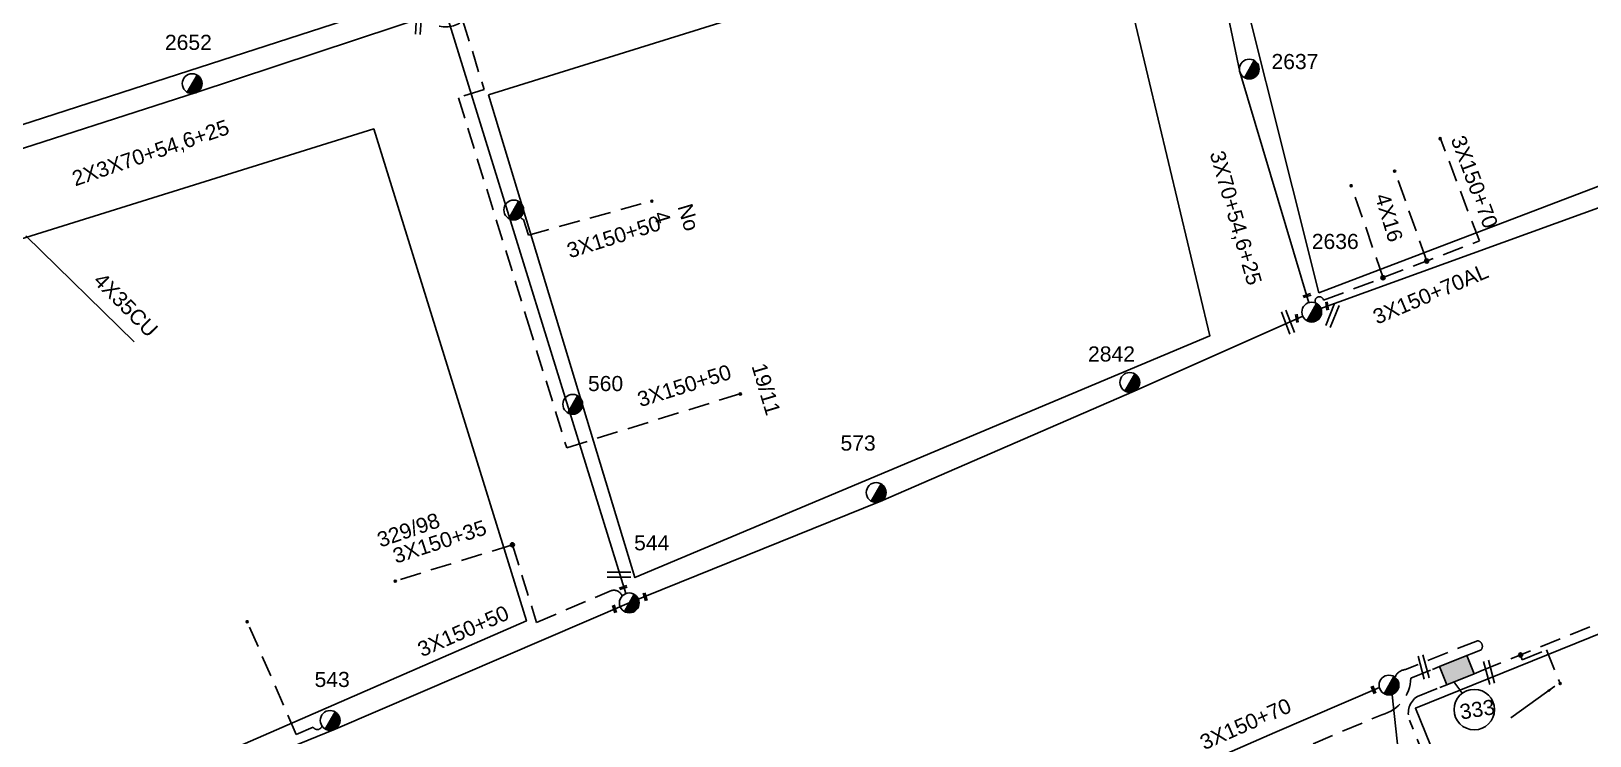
# Model space of a CAD drawing. Header units: millimetres. Extents: x 771 to 3391, y 686 to 1835.
# Drawn here: x 2303.4 to 2489.1, y 1427.2 to 1511.2 of the extents above; entities that cross this region are included whole.
import ezdxf

# ---------------------------------------------------------------- set-up
doc = ezdxf.new("R2010")
doc.units = ezdxf.units.MM
doc.linetypes.add('DASHED', pattern=[19.05, 12.7, -6.35])
for name, color, linetype in [('Link Box 4 Διευθύνσεων', 7, 'Continuous'), ('Άγνωστα', 7, 'Continuous'), ('Γυμνά εναέρια ΧΤ (3Φ)   4x35CU', 7, 'Continuous'), ('Γυμνά εναέρια ΧΤ και ΦΟΠ (3Φ)   4x50+16AL', 7, 'Continuous'), ('Εναέρια παροχή ΧΤ 4x16', 7, 'SYN_LINE'), ('Επιγραφές - Σχήματα', 7, 'Continuous'), ('Καλώδια ΧΤ   3x150+50CU', 7, 'DASHED'), ('Καλώδια ΧΤ   3x150+70AL', 7, 'DASHED'), ('Μηχανική τομή', 7, 'Continuous'), ('Στύλος ΦΜ', 7, 'Continuous'), ('Στύλος ΦΜ @ 1', 7, 'Continuous'), ('Συνδέσεις', 7, 'Continuous'), ('Συνεστραμμένα ΧΤ   3x70+54.6+25 AL', 7, 'SYN_LINE'), ('Συνεστραμμένα ΧΤ   4x120+25 AL', 7, 'SYN_LINE'), ('Τομή', 7, 'Continuous'), ('Υπόβαθρο ΔΕΗ', 7, 'Continuous'), ('Υπόγεια καλώδια Παροχών ΧΤ   4x16AL', 7, 'DASHED')]:
    doc.layers.add(name, color=color, linetype=linetype)
doc.styles.get("Standard").update_dxf_attribs({"font": 'ARIAL.TTF'})
doc.linetypes.add('SYN_LINE', pattern='A,0.5,-0.0001,["/\\/\\/\\/",Standard,S=0.1,R=0,X=0,Y=-0.05],-0.25', length=0.7501)
doc.dimstyles.new('ISO-25', dxfattribs={"dimtxt": 2.5, "dimasz": 2.5, "dimexe": 1.25, "dimexo": 0.625, "dimtad": 1, "dimtxsty": 'Standard', "dimcen": 2.5, "dimadec": 0, "dimazin": 0, "dimtfac": 1, "dimtmove": 0, "dimatfit": 3, "dimfxl": 1, "dimarcsym": 0})

# ---------------------------------------------------------------- blocks, each defined once
blk = doc.blocks.new('LINK BOX 4 ΑΝΑΧΩΡΗΣΕΩΝ')
at = {"layer": 'Link Box 4 Διευθύνσεων', "ltscale": 40}
blk.add_hatch(color=256, dxfattribs=at).paths.add_polyline_path([(-3.54, 0), (-3.54, -4.67), (3.54, -4.67), (3.54, 0)])
for p, q in [((-3.54, 0), (-5.33, 0)), ((5.33, 0), (3.54, 0)), ((-3.54, -4.67), (-5.33, -4.67)), ((5.33, -4.67), (3.54, -4.67))]:
    blk.add_line(p, q, dxfattribs=at)
blk.add_lwpolyline([(-3.54, -4.67), (-3.54, 0), (3.54, 0), (3.54, -4.67)], close=True, dxfattribs=at)
blk = doc.blocks.new('ΥΠΑΡΧΩΝ ΤΣΙΜΕΝΤΕΝΙΟΣ ΣΤΥΛΟΣ')
at = {"layer": 'Στύλος ΦΜ'}
blk.add_hatch(color=7, dxfattribs=at).paths.add_polyline_path([(-1.29, -2.28, 0.574793), (2.62, 0, 0.268822), (1.3, 2.27)])
at = {"layer": 'Στύλος ΦΜ', "color": 7}
blk.add_line((-1.29, -2.28), (1.3, 2.27), dxfattribs=at)
blk.add_circle((0, 0), 2.62, dxfattribs=at)
at = {"layer": 'Στύλος ΦΜ', "flags": 4}
for tag, p in [('ΑΡΙΘΜΟΣ', (-4.68, 8.05)), ('ΤΥΠΟΣ', (-4.91, 3.03))]:
    blk.add_attdef(tag, p, '', height=4, dxfattribs=at)
blk = doc.blocks.new('ΜΗΧΑΝΙΚΗ ΤΟΜΗ')
at = {"layer": 'Μηχανική τομή', "ltscale": 40}
for p, q in [((-1.89, 0.78), (1.89, 0.78)), ((1.89, 0), (-1.89, 0))]:
    blk.add_line(p, q, dxfattribs=at)
blk = doc.blocks.new('ΤΟΜΗ')
at = {"layer": 'Τομή', "ltscale": 40}
for p, q in [((-5.68, 0), (5.68, 0)), ((5.68, -2.33), (-5.68, -2.33))]:
    blk.add_line(p, q, dxfattribs=at)
blk = doc.blocks.new('_ΣΥΝΔΕΣΗ')
at = {"layer": 'Συνδέσεις', "linetype": 'SYN_LINE', "ltscale": 40}
blk.add_hatch(color=256, dxfattribs=at).paths.add_polyline_path([(0.5, -0.01, 1), (-0.5, -0.01, 1)])
at = {"layer": 'Συνδέσεις'}
blk.add_circle((0, -0.01), 0.5, dxfattribs=at)

msp = doc.modelspace()

# ---------------------------------------------------------------- linework, layer by layer
at = {"layer": 'Άγνωστα', "color": 85, "linetype": 'DASHED', "ltscale": 0.2}
msp.add_lwpolyline([(2469.70526, 1483.79046), (2465.95005, 1494.39014)], dxfattribs=at)
at = {"layer": 'Άγνωστα', "color": 62, "linetype": 'DASHED', "ltscale": 0.2}
msp.add_lwpolyline([(2360.72151, 1449.98856), (2346.8008, 1445.66791)], dxfattribs=at)
msp.add_lwpolyline([(2338.0266, 1428.38369, -0.656963491), (2336.98345, 1428.24959), (2334.96609, 1427.37079), (2329.10997, 1440.81405)], format="xyb", dxfattribs=at)
at = {"layer": 'Άγνωστα', "color": 85}
for points in [[(2395.35507, 1401.61132), (2421.63577, 1414.52371), (2451.59284, 1427.62088), (2464.06154, 1432.98707), (2464.06154, 1432.98707)], [(2465.44302, 1433.58162), (2469.68324, 1394.18958)]]:
    msp.add_lwpolyline(points, dxfattribs=at)
at = {"layer": 'Γυμνά εναέρια ΧΤ (3Φ)   4x35CU', "color": 151, "linetype": 'SYN_LINE', "ltscale": 20}
msp.add_lwpolyline([(2302.72215, 1486.8022), (2315.65008, 1474.14871)], dxfattribs=at)
at = {"layer": 'Γυμνά εναέρια ΧΤ και ΦΟΠ (3Φ)   4x50+16AL', "color": 30, "linetype": 'Continuous', "ltscale": 0.2}
msp.add_lwpolyline([(2540.34225, 1507.31022), (2497.86317, 1492.89241), (2456.10773, 1477.7831)], dxfattribs=at)
at = {"layer": 'Καλώδια ΧΤ   3x150+50CU', "color": 2, "linetype": 'DASHED', "ltscale": 0.2}
msp.add_lwpolyline([(2307.80651, 1694.31689, 0.617855335), (2303.87028, 1689.74731), (2304.40308, 1672.38382, 0.305282841), (2305.76822, 1669.28327), (2306.21467, 1656.06984, 0.134552215), (2307.67695, 1653.67368), (2315.00273, 1625.78292), (2327.9699, 1588.13123, 0.203006281), (2328.5739, 1586.71162), (2333.29204, 1565.50222), (2339.83672, 1545.13426), (2349.71102, 1514.51809, 0.608622879), (2354.81984, 1512.41433), (2357.36615, 1504.2069), (2354.28186, 1503.25001), (2362.49201, 1476.78657), (2367.19553, 1461.54593), (2387.85221, 1467.96832)], format="xyb", dxfattribs=at)
at = {"layer": 'Καλώδια ΧΤ   3x150+50CU', "color": 27, "linetype": 'DASHED', "ltscale": 0.2}
msp.add_lwpolyline([(2361.68501, 1489.00813, 0.207683988), (2362.0598, 1488.73302), (2362.62349, 1486.87583), (2377.31258, 1490.93855)], format="xyb", dxfattribs=at)
at = {"layer": 'Καλώδια ΧΤ   3x150+50CU', "color": 62, "linetype": 'DASHED', "ltscale": 0.2}
msp.add_lwpolyline([(2360.72151, 1449.98856), (2363.60117, 1440.71059), (2372.51703, 1444.53054, -0.373458585), (2373.81817, 1443.88887)], format="xyb", dxfattribs=at)
at = {"layer": 'Καλώδια ΧΤ   3x150+50CU', "color": 85, "linetype": 'DASHED', "ltscale": 0.2}
for points in [[(2475.32722, 1437.12248), (2476.19923, 1437.47283, 0.573840709), (2475.74417, 1438.55639), (2467.18454, 1435.11741, 0.275313412), (2465.91998, 1434.20236)], [(2472.39242, 1417.42572), (2467.6622, 1429.08039, -0.353589871), (2468.58807, 1431.89957), (2471.25308, 1432.97029)]]:
    msp.add_lwpolyline(points, format="xyb", dxfattribs=at)
at = {"layer": 'Καλώδια ΧΤ   3x150+50CU', "color": 173, "linetype": 'DASHED', "ltscale": 0.2}
msp.add_lwpolyline([(2480.88768, 1436.85368), (2481.08737, 1436.27614), (2483.99432, 1437.45182), (2485.6084, 1433.46088)], dxfattribs=at)
at = {"layer": 'Καλώδια ΧΤ   3x150+50CU', "color": 5, "linetype": 'DASHED', "ltscale": 0.2}
msp.add_lwpolyline([(2456.14983, 1426.28046), (2464.35632, 1429.72649, 0.334351567), (2467.80574, 1434.1006), (2470.38295, 1435.13604)], format="xyb", dxfattribs=at)
at = {"layer": 'Καλώδια ΧΤ   3x150+50CU', "linetype": 'DASHED', "ltscale": 0.2}
for points in [[(2472.94227, 1433.64895), (2473.63143, 1432.7124)], [(2473.71024, 1432.60529), (2473.9442, 1432.28736)]]:
    msp.add_lwpolyline(points, dxfattribs=at)
at = {"layer": 'Καλώδια ΧΤ   3x150+70AL', "color": 85, "linetype": 'DASHED', "ltscale": 0.2}
msp.add_lwpolyline([(2456.44697, 1478.79182, -1.156662727), (2457.40891, 1479.10797), (2475.97636, 1486.17851), (2471.37537, 1498.26085)], format="xyb", dxfattribs=at)
at = {"layer": 'Καλώδια ΧΤ   3x150+70AL', "color": 173, "linetype": 'DASHED', "ltscale": 0.2}
msp.add_lwpolyline([(2476.19735, 1434.95673), (2536.56094, 1459.37001, -0.292836008), (2537.88918, 1459.53826)], format="xyb", dxfattribs=at)
at = {"layer": 'Συνεστραμμένα ΧΤ   3x70+54.6+25 AL', "color": 85, "linetype": 'SYN_LINE', "ltscale": 20}
msp.add_lwpolyline([(2422.63211, 1614.96618), (2429.74969, 1575.53835), (2440.13407, 1541.20407), (2447.42005, 1506.33255), (2455.63639, 1478.82183)], dxfattribs=at)
at = {"layer": 'Συνεστραμμένα ΧΤ   3x70+54.6+25 AL', "color": 27, "ltscale": 20}
msp.add_lwpolyline([(2374.24535, 1444.16262), (2352.73327, 1513.6115)], dxfattribs=at)
at = {"layer": 'Συνεστραμμένα ΧΤ   3x70+54.6+25 AL', "color": 62, "linetype": 'SYN_LINE', "ltscale": 20}
msp.add_lwpolyline([(2240.8512, 1385.29322), (2293.02417, 1409.07857), (2339.58292, 1428.02984), (2374.65459, 1443.05611), (2404.64982, 1455.17314), (2434.84216, 1468.27144), (2454.92502, 1477.22238)], dxfattribs=at)
at = {"layer": 'Συνεστραμμένα ΧΤ   4x120+25 AL', "color": 151, "linetype": 'SYN_LINE', "ltscale": 20}
msp.add_lwpolyline([(2208.43103, 1467.85942), (2236.31901, 1476.03022), (2270.9176, 1487.37491), (2297.58991, 1495.67158), (2323.03293, 1503.84942), (2351.65244, 1513.30907)], dxfattribs=at)
at = {"layer": 'Υπόβαθρο ΔΕΗ'}
for points in [[(2272.98579, 1490.55215), (2340.69432, 1512.44568), (2322.34799, 1573.82794), (2255.38076, 1553.6128), (2272.98579, 1490.55215)], [(2444.26421, 1530.24786), (2519.06546, 1553.97058), (2529.62762, 1507.06343), (2496.778, 1495.21582), (2456.86167, 1480.01556), (2444.26421, 1530.24786)], [(2357.88125, 1503.57685), (2431.55459, 1526.5307), (2443.85696, 1474.88579), (2375.33365, 1446.07578), (2357.88125, 1503.57685)], [(2290.62326, 1429.41467), (2314.93805, 1420.23934), (2362.40076, 1440.91494), (2344.20528, 1499.53896), (2276.35016, 1478.35191), (2290.62326, 1429.41467)], [(2506.95058, 1335.39902), (2563.91464, 1357.82575), (2525.60008, 1453.65083), (2468.35325, 1430.49809), (2506.95058, 1335.39902)]]:
    msp.add_lwpolyline(points, dxfattribs=at)
msp.add_circle((2475.37594, 1430.34167), 2.4157, dxfattribs=at)
at = {"layer": 'Υπόγεια καλώδια Παροχών ΧΤ   4x16AL', "color": 85, "linetype": 'DASHED', "ltscale": 0.2}
msp.add_lwpolyline([(2464.49289, 1481.80557), (2460.7671, 1492.65483)], dxfattribs=at)

# ---------------------------------------------------------------- block references
at = {"layer": 'Link Box 4 Διευθύνσεων', "xscale": 0.4999999999999998, "yscale": 0.4999999999999998, "zscale": 0.4999999999999998, "rotation": 21.88864413461131}
msp.add_blockref('LINK BOX 4 ΑΝΑΧΩΡΗΣΕΩΝ', (2472.85509, 1436.12926), dxfattribs=at)
at = {"layer": 'Μηχανική τομή'}
for p, xscale, yscale, zscale, rotation in [((2455.46228, 1479.57597), 0.25, 0.25, 0.25, 17.86561226362529), ((2457.73713, 1478.4119), 0.2500000000001928, 0.2500000000001928, 0.2500000000001928, 278.9517174176443), ((2454.13141, 1476.94666), 0.2500000000001928, 0.2500000000001928, 0.2500000000001928, 278.9517174176443), ((2373.96349, 1444.78919), 0.25, 0.25, 0.25, 17.93393506044018), ((2376.64102, 1443.80462), 0.249999999999919, 0.249999999999919, 0.249999999999919, 107.158765802302), ((2372.9931, 1442.36402), 0.249999999999919, 0.249999999999919, 0.249999999999919, 107.158765802302), ((2463.4457, 1432.72203), 0.249999999999919, 0.249999999999919, 0.249999999999919, 112.4138103333151)]:
    msp.add_blockref('ΜΗΧΑΝΙΚΗ ΤΟΜΗ', p, dxfattribs=dict(at, xscale=xscale, yscale=yscale, zscale=zscale, rotation=rotation))
at = {"layer": 'Στύλος ΦΜ @ 1', "ltscale": 40}
ref = msp.add_blockref('ΥΠΑΡΧΩΝ ΤΣΙΜΕΝΤΕΝΙΟΣ ΣΤΥΛΟΣ', (2322.55109, 1504.92411), dxfattribs=dict(at, xscale=0.4499999999998181, yscale=0.4499999999998181, zscale=0.4499999999998181))
ref.add_attrib('ΤΥΠΟΣ', '2652', (2319.30581, 1508.94187), dxfattribs={"layer": 'Στύλος ΦΜ', "height": 1.8, "flags": 4})
ref = msp.add_blockref('ΥΠΑΡΧΩΝ ΤΣΙΜΕΝΤΕΝΙΟΣ ΣΤΥΛΟΣ', (2448.55259, 1506.65578), dxfattribs=dict(at, xscale=0.4499999999998181, yscale=0.4499999999998181, zscale=0.4499999999998181))
ref.add_attrib('ΤΥΠΟΣ', '2637', (2451.20103, 1506.65814), dxfattribs={"layer": 'Στύλος ΦΜ', "height": 1.8, "flags": 4})
at = {"layer": 'Στύλος ΦΜ @ 1', "ltscale": 40, "xscale": 0.4499999999998181, "yscale": 0.4499999999998181, "zscale": 0.4499999999998181}
for p in [(2360.8832, 1489.87083), (2465.20585, 1433.26579)]:
    msp.add_blockref('ΥΠΑΡΧΩΝ ΤΣΙΜΕΝΤΕΝΙΟΣ ΣΤΥΛΟΣ', p, dxfattribs=at)
at = {"layer": 'Στύλος ΦΜ @ 1', "ltscale": 40}
ref = msp.add_blockref('ΥΠΑΡΧΩΝ ΤΣΙΜΕΝΤΕΝΙΟΣ ΣΤΥΛΟΣ', (2456.00077, 1477.70185), dxfattribs=dict(at, xscale=0.4499999999998181, yscale=0.4499999999998181, zscale=0.4499999999998181))
ref.add_attrib('ΤΥΠΟΣ', '2636', (2456.00539, 1485.22211), dxfattribs={"layer": 'Στύλος ΦΜ', "height": 1.8, "flags": 4})
ref = msp.add_blockref('ΥΠΑΡΧΩΝ ΤΣΙΜΕΝΤΕΝΙΟΣ ΣΤΥΛΟΣ', (2434.31123, 1469.32275), dxfattribs=dict(at, xscale=0.4499999999998181, yscale=0.4499999999998181, zscale=0.4499999999998181))
ref.add_attrib('ΤΥΠΟΣ', '2842', (2429.33583, 1471.81604), dxfattribs={"layer": 'Στύλος ΦΜ', "height": 1.8, "flags": 4})
ref = msp.add_blockref('ΥΠΑΡΧΩΝ ΤΣΙΜΕΝΤΕΝΙΟΣ ΣΤΥΛΟΣ', (2367.91056, 1466.71755), dxfattribs=dict(at, xscale=0.4499999999998181, yscale=0.4499999999998181, zscale=0.4499999999998181))
ref.add_attrib('ΤΥΠΟΣ', '560', (2369.73107, 1468.29311), dxfattribs={"layer": 'Στύλος ΦΜ', "height": 1.8, "flags": 4})
ref = msp.add_blockref('ΥΠΑΡΧΩΝ ΤΣΙΜΕΝΤΕΝΙΟΣ ΣΤΥΛΟΣ', (2404.08371, 1456.20594), dxfattribs=dict(at, xscale=0.4499999999998181, yscale=0.4499999999998181, zscale=0.4499999999998181))
ref.add_attrib('ΤΥΠΟΣ', '573', (2399.83059, 1461.202), dxfattribs={"layer": 'Στύλος ΦΜ', "height": 1.8, "flags": 4})
ref = msp.add_blockref('ΥΠΑΡΧΩΝ ΤΣΙΜΕΝΤΕΝΙΟΣ ΣΤΥΛΟΣ', (2374.65232, 1443.05741), dxfattribs=dict(at, xscale=0.4499999999998181, yscale=0.4499999999998181, zscale=0.4499999999998181))
ref.add_attrib('ΤΥΠΟΣ', '544', (2375.22966, 1449.32129), dxfattribs={"layer": 'Στύλος ΦΜ', "height": 1.8, "flags": 4})
ref = msp.add_blockref('ΥΠΑΡΧΩΝ ΤΣΙΜΕΝΤΕΝΙΟΣ ΣΤΥΛΟΣ', (2338.9968, 1429.05141), dxfattribs=dict(at, xscale=0.4499999999998181, yscale=0.4499999999998181, zscale=0.4499999999998181))
ref.add_attrib('ΤΥΠΟΣ', '543', (2337.14291, 1433.03723), dxfattribs={"layer": 'Στύλος ΦΜ', "height": 1.8, "flags": 4})
at = {"layer": 'Συνδέσεις'}
for p, xscale, yscale, zscale in [((2471.30828, 1498.36869), 0.25, 0.25, 0.25), ((2465.88296, 1494.49799), 0.25, 0.25, 0.25), ((2460.70001, 1492.76268), 0.25, 0.25, 0.25), ((2377.34701, 1490.92308), 0.25, 0.25, 0.25), ((2469.70526, 1483.79046), 0.4777242751394019, 0.4777242751394019, 0.4777242751394019), ((2464.49289, 1481.80557), 0.4777242751394019, 0.4777242751394019, 0.4777242751394019), ((2387.88664, 1467.95285), 0.25, 0.25, 0.25), ((2360.72151, 1449.98856), 0.4777242751394019, 0.4777242751394019, 0.4777242751394019), ((2346.76616, 1445.65716), 0.25, 0.25, 0.25), ((2329.10997, 1440.81405), 0.25, 0.25, 0.25), ((2480.88768, 1436.85368), 0.4777242751394019, 0.4777242751394019, 0.4777242751394019), ((2485.6084, 1433.46088), 0.25, 0.25, 0.25)]:
    msp.add_blockref('_ΣΥΝΔΕΣΗ', p, dxfattribs=dict(at, xscale=xscale, yscale=yscale, zscale=zscale))
at = {"layer": 'Τομή'}
for p, xscale, yscale, zscale, rotation in [((2349.82772, 1512.17979), 0.2500000000000557, 0.2500000000000557, 0.2500000000000557, 266.3054486218056), ((2453.42671, 1476.60665), 0.2499999999998873, 0.2499999999998873, 0.2499999999998873, 290.8938017535085), ((2458.7279, 1477.19083), 0.2499999999998873, 0.2499999999998873, 0.2499999999998873, 248.1909067709115), ((2469.61687, 1435.49336), 0.2499999999998873, 0.2499999999998873, 0.2499999999998873, 284.8511252285739), ((2477.41228, 1434.84643), 0.2499999999998873, 0.2499999999998873, 0.2499999999998873, 284.8511252285739)]:
    msp.add_blockref('ΤΟΜΗ', p, dxfattribs=dict(at, xscale=xscale, yscale=yscale, zscale=zscale, rotation=rotation))
at = {"layer": 'Τομή', "xscale": 0.25, "yscale": 0.25, "zscale": 0.25}
msp.add_blockref('ΤΟΜΗ', (2373.42427, 1446.6995), dxfattribs=at)

# ---------------------------------------------------------------- texts
at = {"layer": 'Άγνωστα', "color": 7, "char_height": 1.8, "attachment_point": 1}
for s, insert, rotation in [('2X3X70+54,6+25', (2308.03158, 1494.3819), 18.8177806), ('3X150+70', (2474.23251, 1498.93695), 290.4175904), ('3X70+54,6+25', (2445.55608, 1497.11201), 286.0154715), ('3X150+50', (2367.02593, 1485.81991), 17.2992041), ('3X150+50', (2375.42999, 1468.08883), 17.2992041), ('329/98', (2344.40088, 1451.33582), 19.1433965), ('3X150+35', (2346.28015, 1449.43749), 17.9259855), ('3X150+50', (2349.21058, 1438.21915), 23.5957559), ('3X150+70', (2442.46306, 1427.1421), 23.7267702), ('333', (2473.51022, 1430.93188), 9.0165632)]:
    msp.add_mtext_dynamic_manual_height_columns(s, width=1.8, gutter_width=12.5, heights=[0.04535], dxfattribs=dict(at, insert=insert, rotation=rotation))
at = {"layer": 'Γυμνά εναέρια ΧΤ (3Φ)   4x35CU', "color": 7, "insert": (2311.94997, 1482.58461), "char_height": 1.8, "attachment_point": 1, "rotation": 314.6575577}
msp.add_mtext_dynamic_manual_height_columns('4X35CU', width=1.8, gutter_width=12.5, heights=[0.04535], dxfattribs=at)
at = {"layer": 'Εναέρια παροχή ΧΤ 4x16', "color": 7}
note = msp.add_mtext_dynamic_manual_height_columns('Νο ', width=1.8, gutter_width=2.31233, heights=[0.04535, 0], dxfattribs=dict(at, insert=(2380.94292, 1494.73572), char_height=1.8, attachment_point=1, rotation=286.6108582))
for column, words in zip(note.columns.linked_columns, ['4']):
    column.text = words
at = {"layer": 'Εναέρια παροχή ΧΤ 4x16', "color": 7, "char_height": 1.8, "attachment_point": 1, "rotation": 286.6108582}
for s, insert in [('4X16', (2465.24126, 1492.03515)), ('19/11', (2390.93278, 1471.80274))]:
    msp.add_mtext_dynamic_manual_height_columns(s, width=1.8, gutter_width=12.5, heights=[0.04535], dxfattribs=dict(at, insert=insert))
at = {"layer": 'Καλώδια ΧΤ   3x150+70AL', "color": 7, "insert": (2463.08263, 1477.85625), "char_height": 1.8, "attachment_point": 1, "rotation": 22.9579186}
msp.add_mtext_dynamic_manual_height_columns('3X150+70AL', width=1.8, gutter_width=12.5, heights=[0.04535], dxfattribs=at)

# ---------------------------------------------------------------- leaders
at = {"layer": 'Επιγραφές - Σχήματα', "ltscale": 40}
msp.add_leader([(2484.98675, 1433.125), (2479.71071, 1429.35821)], dimstyle='ISO-25', override={"dimasz": 1, "dimtad": 0}, dxfattribs=at)

doc.saveas('drawing.dxf')
